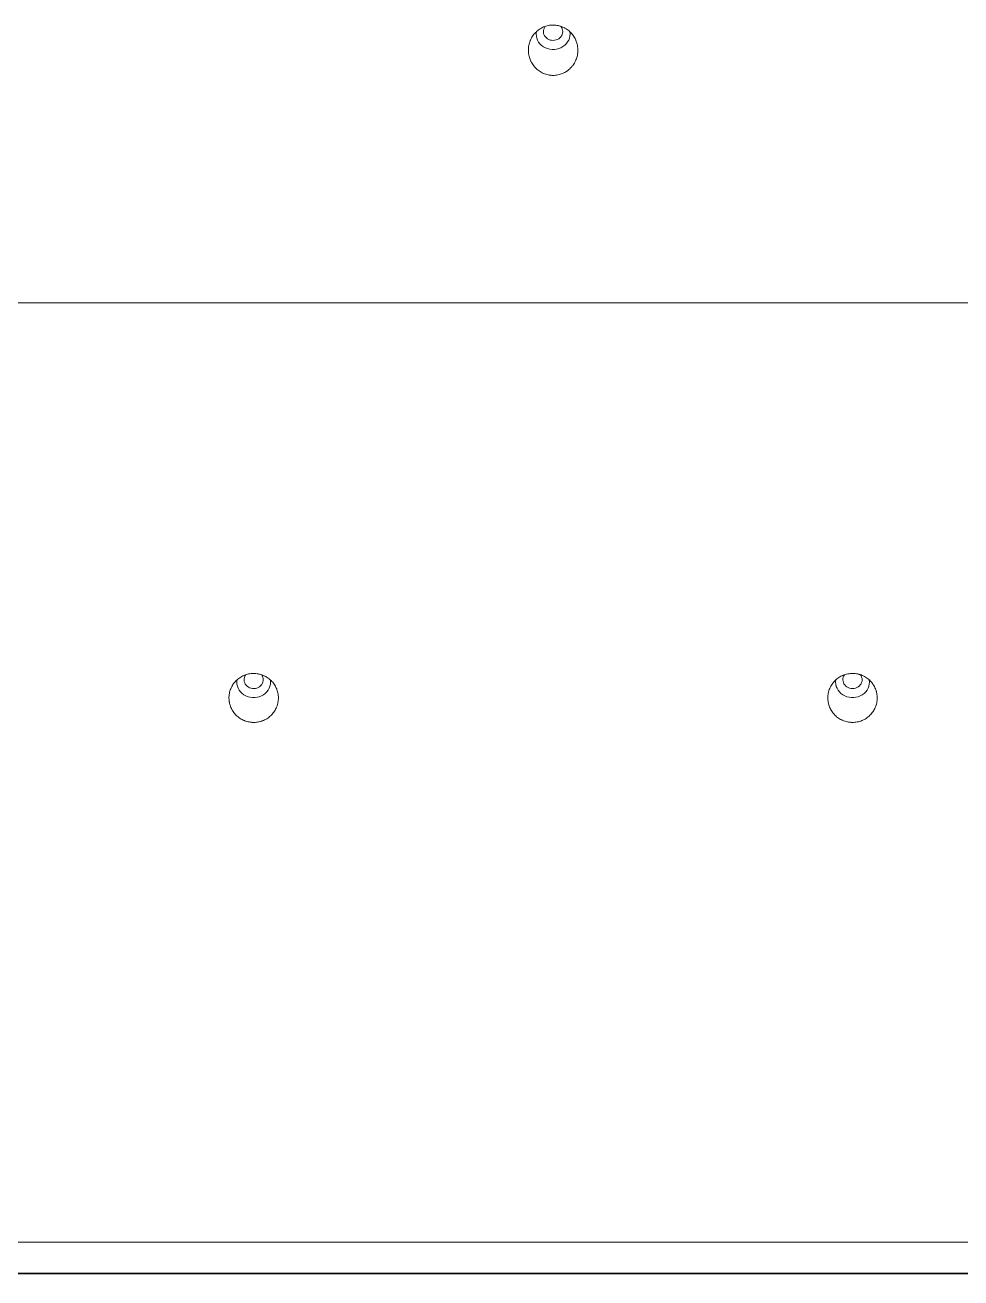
# Model space of a CAD drawing. Header units: inches. Extents: x 3778 to 56227, y -16914 to 35091.
# Drawn here: x 11408.4 to 11446.1, y 17337.9 to 17388.4 of the extents above; entities that cross this region are included whole.
import ezdxf

# ---------------------------------------------------------------- set-up
doc = ezdxf.new("R2010")
doc.units = ezdxf.units.IN
doc.header["$LTSCALE"] = 100
doc.header["$MEASUREMENT"] = 0
doc.layers.add('mark-B', color=2, linetype='Continuous', lineweight=20)
doc.layers.add('RC-LIGHT', color=7, linetype='Continuous')

# ---------------------------------------------------------------- blocks, each defined once
blk = doc.blocks.new('무풍1way 일반')
at = {"layer": 'mark-B'}
for p, q in [((-439.258, -500.218), (439.258, -500.218)), ((-439.258, -500.239), (439.258, -500.239))]:
    blk.add_line(p, q, dxfattribs=at)
for centre, major_axis, start_param, end_param in [((-397.635, -450.344), (-0.681, 0), 0, 3.289247), ((-397.635, -450.344), (-0.681, 0), 6.147509, 6.283185), ((-397.635, -450.247), (0.387, 0), 2.532313, 6.283185), ((-397.635, -450.247), (0.387, 0), 0, 0.614383), ((-409.685, -476.432), (-0.681, 0), 0, 3.280513), ((-409.685, -476.432), (-0.681, 0), 6.164688, 6.283185), ((-409.685, -476.335), (0.387, 0), 2.579156, 6.283185), ((-409.685, -476.335), (0.387, 0), 0, 0.552333), ((-385.586, -476.432), (-0.681, 0), 0, 3.281785), ((-385.586, -476.432), (-0.681, 0), 6.156931, 6.283185), ((-385.586, -476.335), (0.387, 0), 2.533002, 6.283185), ((-385.586, -476.335), (0.387, 0), 0, 0.623906)]:
    blk.add_ellipse(centre, major_axis=major_axis, ratio=0.913545, start_param=start_param, end_param=end_param, dxfattribs=at)
for points, degree, knots in [([(-398.629, -450.941), (-398.625, -450.875), (-398.615, -450.811), (-398.592, -450.716), (-398.583, -450.685), (-398.566, -450.639), (-398.561, -450.624), (-398.548, -450.593), (-398.542, -450.578), (-398.507, -450.504), (-398.474, -450.447), (-398.417, -450.368), (-398.396, -450.342), (-398.363, -450.305), (-398.352, -450.293), (-398.329, -450.269), (-398.317, -450.258), (-398.257, -450.202), (-398.205, -450.163), (-398.135, -450.119), (-398.121, -450.111), (-398.091, -450.095), (-398.077, -450.088), (-398.032, -450.066), (-398.001, -450.053), (-397.909, -450.019), (-397.845, -450.003), (-397.762, -449.991), (-397.746, -449.989), (-397.713, -449.985), (-397.663, -449.982), (-397.581, -449.982), (-397.515, -449.989), (-397.466, -449.997), (-397.449, -450), (-397.417, -450.007), (-397.401, -450.011), (-397.321, -450.032), (-397.259, -450.055), (-397.185, -450.092), (-397.171, -450.1), (-397.142, -450.116), (-397.127, -450.124), (-397.085, -450.151), (-397.031, -450.189), (-396.981, -450.231), (-396.934, -450.276), (-396.911, -450.3), (-396.846, -450.375), (-396.808, -450.429), (-396.76, -450.514), (-396.745, -450.543), (-396.724, -450.588), (-396.718, -450.603), (-396.706, -450.633), (-396.7, -450.649), (-396.674, -450.726), (-396.659, -450.789), (-396.648, -450.87), (-396.646, -450.886), (-396.643, -450.919), (-396.642, -450.935), (-396.64, -450.985), (-396.64, -451.017), (-396.645, -451.115), (-396.655, -451.179), (-396.678, -451.274), (-396.688, -451.306), (-396.709, -451.368), (-396.722, -451.398), (-396.763, -451.486), (-396.795, -451.543), (-396.844, -451.61), (-396.854, -451.623), (-396.874, -451.649), (-396.906, -451.686), (-396.963, -451.745), (-397.013, -451.787), (-397.053, -451.817), (-397.066, -451.827), (-397.093, -451.845), (-397.107, -451.854), (-397.178, -451.898), (-397.237, -451.926), (-397.33, -451.96), (-397.361, -451.97), (-397.426, -451.987), (-397.459, -451.993), (-397.557, -452.008), (-397.622, -452.011), (-397.705, -452.006), (-397.722, -452.005), (-397.755, -452.001), (-397.805, -451.995), (-397.885, -451.978), (-397.948, -451.958), (-397.994, -451.94), (-398.01, -451.934), (-398.04, -451.921), (-398.055, -451.914), (-398.13, -451.877), (-398.185, -451.842), (-398.263, -451.782), (-398.288, -451.76), (-398.337, -451.715), (-398.359, -451.691), (-398.424, -451.617), (-398.462, -451.564), (-398.503, -451.492), (-398.51, -451.478), (-398.525, -451.448), (-398.547, -451.404), (-398.577, -451.328), (-398.595, -451.266), (-398.606, -451.218), (-398.609, -451.202), (-398.615, -451.17), (-398.618, -451.154), (-398.629, -451.072), (-398.632, -451.007), (-398.629, -450.941)], 3, [0, 0, 0, 0, 0.03125, 0.03125, 0.046875, 0.046875, 0.054688, 0.054688, 0.0625, 0.0625, 0.09375, 0.09375, 0.109375, 0.109375, 0.117188, 0.117188, 0.125, 0.125, 0.15625, 0.15625, 0.164063, 0.164063, 0.171875, 0.171875, 0.1875, 0.1875, 0.21875, 0.21875, 0.226563, 0.226563, 0.234375, 0.25, 0.265625, 0.265625, 0.273438, 0.273438, 0.28125, 0.28125, 0.3125, 0.3125, 0.320313, 0.320313, 0.328125, 0.328125, 0.34375, 0.359375, 0.359375, 0.375, 0.375, 0.40625, 0.40625, 0.421875, 0.421875, 0.429688, 0.429688, 0.4375, 0.4375, 0.46875, 0.46875, 0.476563, 0.476563, 0.484375, 0.484375, 0.5, 0.5, 0.53125, 0.53125, 0.546875, 0.546875, 0.5625, 0.5625, 0.59375, 0.59375, 0.601563, 0.601563, 0.609375, 0.625, 0.640625, 0.640625, 0.648438, 0.648438, 0.65625, 0.65625, 0.6875, 0.6875, 0.703125, 0.703125, 0.71875, 0.71875, 0.75, 0.75, 0.757812, 0.757812, 0.765625, 0.78125, 0.796875, 0.796875, 0.804687, 0.804687, 0.8125, 0.8125, 0.84375, 0.84375, 0.859375, 0.859375, 0.875, 0.875, 0.90625, 0.90625, 0.914062, 0.914062, 0.921875, 0.9375, 0.953125, 0.953125, 0.960937, 0.960937, 0.96875, 0.96875, 1, 1, 1, 1]), ([(-410.678, -477.029), (-410.676, -476.965), (-410.667, -476.901), (-410.644, -476.809), (-410.635, -476.778), (-410.614, -476.717), (-410.602, -476.687), (-410.561, -476.599), (-410.529, -476.544), (-410.472, -476.466), (-410.452, -476.441), (-410.409, -476.392), (-410.386, -476.369), (-410.314, -476.303), (-410.263, -476.264), (-410.179, -476.213), (-410.15, -476.197), (-410.091, -476.168), (-410.031, -476.143), (-409.969, -476.123), (-409.906, -476.107), (-409.874, -476.1), (-409.776, -476.085), (-409.71, -476.081), (-409.612, -476.085), (-409.579, -476.088), (-409.531, -476.094), (-409.514, -476.097), (-409.482, -476.103), (-409.466, -476.107), (-409.386, -476.126), (-409.324, -476.147), (-409.25, -476.182), (-409.235, -476.189), (-409.206, -476.204), (-409.192, -476.212), (-409.15, -476.237), (-409.122, -476.255), (-409.044, -476.312), (-408.995, -476.355), (-408.907, -476.451), (-408.868, -476.503), (-408.818, -476.585), (-408.803, -476.613), (-408.781, -476.657), (-408.775, -476.671), (-408.762, -476.701), (-408.756, -476.716), (-408.728, -476.792), (-408.712, -476.853), (-408.7, -476.932), (-408.698, -476.948), (-408.694, -476.98), (-408.693, -476.996), (-408.69, -477.044), (-408.69, -477.076), (-408.694, -477.172), (-408.703, -477.235), (-408.721, -477.313), (-408.725, -477.328), (-408.734, -477.359), (-408.749, -477.405), (-408.779, -477.479), (-408.809, -477.536), (-408.841, -477.591), (-408.859, -477.619), (-408.916, -477.697), (-408.959, -477.746), (-409.03, -477.811), (-409.055, -477.832), (-409.107, -477.871), (-409.134, -477.89), (-409.218, -477.941), (-409.276, -477.969), (-409.353, -477.998), (-409.368, -478.003), (-409.4, -478.013), (-409.416, -478.017), (-409.464, -478.03), (-409.496, -478.037), (-409.593, -478.052), (-409.658, -478.056), (-409.74, -478.053), (-409.757, -478.051), (-409.79, -478.049), (-409.839, -478.043), (-409.919, -478.028), (-409.982, -478.009), (-410.028, -477.993), (-410.044, -477.988), (-410.074, -477.975), (-410.09, -477.969), (-410.164, -477.934), (-410.22, -477.902), (-410.299, -477.844), (-410.324, -477.824), (-410.373, -477.781), (-410.396, -477.758), (-410.462, -477.687), (-410.501, -477.635), (-410.543, -477.567), (-410.551, -477.552), (-410.567, -477.524), (-410.589, -477.481), (-410.62, -477.407), (-410.639, -477.347), (-410.651, -477.3), (-410.655, -477.285), (-410.662, -477.253), (-410.665, -477.237), (-410.677, -477.158), (-410.681, -477.094), (-410.678, -477.029)], 3, [0, 0, 0, 0, 0.03125, 0.03125, 0.046875, 0.046875, 0.0625, 0.0625, 0.09375, 0.09375, 0.109375, 0.109375, 0.125, 0.125, 0.15625, 0.15625, 0.171875, 0.171875, 0.1875, 0.203125, 0.203125, 0.21875, 0.21875, 0.25, 0.25, 0.265625, 0.265625, 0.273437, 0.273437, 0.28125, 0.28125, 0.3125, 0.3125, 0.320312, 0.320312, 0.328125, 0.328125, 0.34375, 0.34375, 0.375, 0.375, 0.40625, 0.40625, 0.421875, 0.421875, 0.429687, 0.429687, 0.4375, 0.4375, 0.46875, 0.46875, 0.476562, 0.476562, 0.484375, 0.484375, 0.5, 0.5, 0.53125, 0.53125, 0.539062, 0.539062, 0.546875, 0.5625, 0.578125, 0.578125, 0.59375, 0.59375, 0.625, 0.625, 0.640625, 0.640625, 0.65625, 0.65625, 0.6875, 0.6875, 0.695313, 0.695313, 0.703125, 0.703125, 0.71875, 0.71875, 0.75, 0.75, 0.757813, 0.757813, 0.765625, 0.78125, 0.796875, 0.796875, 0.804688, 0.804688, 0.8125, 0.8125, 0.84375, 0.84375, 0.859375, 0.859375, 0.875, 0.875, 0.90625, 0.90625, 0.914063, 0.914063, 0.921875, 0.9375, 0.953125, 0.953125, 0.960938, 0.960938, 0.96875, 0.96875, 1, 1, 1, 1]), ([(-384.592, -477.029), (-384.59, -477.094), (-384.593, -477.157), (-384.608, -477.252), (-384.614, -477.283), (-384.631, -477.345), (-384.64, -477.376), (-384.673, -477.466), (-384.701, -477.524), (-384.751, -477.606), (-384.77, -477.633), (-384.809, -477.685), (-384.83, -477.71), (-384.895, -477.781), (-384.943, -477.824), (-385.022, -477.881), (-385.05, -477.9), (-385.106, -477.933), (-385.135, -477.948), (-385.224, -477.989), (-385.285, -478.01), (-385.414, -478.041), (-385.479, -478.05), (-385.577, -478.054), (-385.61, -478.054), (-385.659, -478.051), (-385.675, -478.05), (-385.708, -478.047), (-385.725, -478.044), (-385.806, -478.032), (-385.869, -478.015), (-385.946, -477.987), (-385.961, -477.981), (-385.991, -477.968), (-386.006, -477.962), (-386.051, -477.94), (-386.079, -477.925), (-386.163, -477.874), (-386.214, -477.835), (-386.287, -477.769), (-386.309, -477.745), (-386.352, -477.697), (-386.393, -477.647), (-386.428, -477.593), (-386.461, -477.538), (-386.476, -477.509), (-386.516, -477.421), (-386.537, -477.361), (-386.556, -477.284), (-386.56, -477.268), (-386.566, -477.236), (-386.568, -477.22), (-386.575, -477.173), (-386.578, -477.141), (-386.582, -477.045), (-386.578, -476.982), (-386.566, -476.902), (-386.563, -476.886), (-386.556, -476.855), (-386.545, -476.808), (-386.522, -476.732), (-386.497, -476.673), (-386.469, -476.615), (-386.453, -476.587), (-386.403, -476.503), (-386.364, -476.452), (-386.299, -476.381), (-386.276, -476.358), (-386.227, -476.315), (-386.202, -476.294), (-386.123, -476.236), (-386.067, -476.203), (-385.993, -476.169), (-385.978, -476.163), (-385.947, -476.15), (-385.932, -476.144), (-385.885, -476.128), (-385.854, -476.119), (-385.759, -476.096), (-385.694, -476.086), (-385.611, -476.083), (-385.595, -476.083), (-385.562, -476.083), (-385.512, -476.084), (-385.431, -476.093), (-385.367, -476.106), (-385.319, -476.119), (-385.304, -476.123), (-385.272, -476.133), (-385.256, -476.138), (-385.179, -476.167), (-385.121, -476.195), (-385.037, -476.246), (-385.01, -476.264), (-384.958, -476.304), (-384.933, -476.324), (-384.861, -476.39), (-384.819, -476.438), (-384.771, -476.504), (-384.762, -476.517), (-384.744, -476.544), (-384.718, -476.585), (-384.681, -476.656), (-384.657, -476.716), (-384.641, -476.761), (-384.636, -476.776), (-384.627, -476.807), (-384.623, -476.823), (-384.604, -476.901), (-384.595, -476.965), (-384.592, -477.029)], 3, [0, 0, 0, 0, 0.03125, 0.03125, 0.046875, 0.046875, 0.0625, 0.0625, 0.09375, 0.09375, 0.109375, 0.109375, 0.125, 0.125, 0.15625, 0.15625, 0.171875, 0.171875, 0.1875, 0.1875, 0.21875, 0.21875, 0.25, 0.25, 0.265625, 0.265625, 0.273438, 0.273438, 0.28125, 0.28125, 0.3125, 0.3125, 0.320313, 0.320313, 0.328125, 0.328125, 0.34375, 0.34375, 0.375, 0.375, 0.390625, 0.390625, 0.40625, 0.421875, 0.421875, 0.4375, 0.4375, 0.46875, 0.46875, 0.476563, 0.476563, 0.484375, 0.484375, 0.5, 0.5, 0.53125, 0.53125, 0.539063, 0.539063, 0.546875, 0.5625, 0.578125, 0.578125, 0.59375, 0.59375, 0.625, 0.625, 0.640625, 0.640625, 0.65625, 0.65625, 0.6875, 0.6875, 0.695313, 0.695313, 0.703125, 0.703125, 0.71875, 0.71875, 0.75, 0.75, 0.757813, 0.757813, 0.765625, 0.78125, 0.796875, 0.796875, 0.804688, 0.804688, 0.8125, 0.8125, 0.84375, 0.84375, 0.859375, 0.859375, 0.875, 0.875, 0.90625, 0.90625, 0.914063, 0.914063, 0.921875, 0.9375, 0.953125, 0.953125, 0.960938, 0.960938, 0.96875, 0.96875, 1, 1, 1, 1]), ([(443.19, -500.416), (442.614, -500.392), (442.325, -500.381), (441.845, -500.362), (441.459, -500.347), (440.998, -500.33), (440.594, -500.316), (440.141, -500.301), (439.728, -500.29), (438.805, -500.264), (437.997, -500.254), (437.552, -500.248), (437.131, -500.248), (437.037, -500.248), (436.729, -500.248), (436.637, -500.248), (436.451, -500.248), (432.803, -500.248), (422.416, -500.248), (401.641, -500.248), (360.092, -500.248), (276.994, -500.248), (221.595, -500.248), (221.531, -500.248), (0, -500.248), (-110.798, -500.248), (-276.994, -500.248), (-360.092, -500.248), (-401.641, -500.248), (-422.416, -500.248), (-432.803, -500.248), (-437.131, -500.248), (-437.997, -500.248), (-438.124, -500.248), (-438.213, -500.248), (-438.324, -500.248), (-438.64, -500.25), (-438.863, -500.253), (-439.279, -500.259), (-439.728, -500.271), (-440.14, -500.282), (-440.594, -500.299), (-440.997, -500.314), (-441.459, -500.334), (-441.844, -500.351), (-442.325, -500.374), (-442.613, -500.387), (-443.191, -500.416)], 2, [0, 0, 0, 0.000977, 0.000977, 0.001953, 0.001953, 0.00293, 0.00293, 0.003906, 0.003906, 0.005859, 0.005859, 0.006836, 0.006836, 0.007115, 0.007394, 0.007394, 0.007812, 0.015625, 0.03125, 0.0625, 0.125, 0.25, 0.25, 0.5, 0.5, 0.75, 0.875, 0.9375, 0.96875, 0.984375, 0.992188, 0.994141, 0.994141, 0.994385, 0.994385, 0.994629, 0.995117, 0.995117, 0.996094, 0.996094, 0.99707, 0.99707, 0.998047, 0.998047, 0.999023, 0.999023, 1, 1, 1]), ([(443.19, -500.416), (442.614, -500.392), (442.325, -500.381), (441.845, -500.362), (441.459, -500.347), (440.998, -500.33), (440.594, -500.316), (440.141, -500.301), (439.728, -500.29), (438.805, -500.264), (437.997, -500.254), (437.552, -500.248), (437.131, -500.248), (437.037, -500.248), (436.729, -500.248), (436.637, -500.248), (436.451, -500.248), (432.803, -500.248), (422.416, -500.248), (401.641, -500.248), (360.092, -500.248), (276.994, -500.248), (221.595, -500.248), (221.531, -500.248), (0, -500.248), (-110.798, -500.248), (-276.994, -500.248), (-360.092, -500.248), (-401.641, -500.248), (-422.416, -500.248), (-432.803, -500.248), (-437.131, -500.248), (-437.997, -500.248), (-438.124, -500.248), (-438.213, -500.248), (-438.324, -500.248), (-438.64, -500.25), (-438.863, -500.253), (-439.279, -500.259), (-439.728, -500.271), (-440.14, -500.282), (-440.594, -500.299), (-440.997, -500.314), (-441.459, -500.334), (-441.844, -500.351), (-442.325, -500.374), (-442.613, -500.387), (-443.191, -500.416)], 2, [0, 0, 0, 0.000977, 0.000977, 0.001953, 0.001953, 0.00293, 0.00293, 0.003906, 0.003906, 0.005859, 0.005859, 0.006836, 0.006836, 0.007115, 0.007394, 0.007394, 0.007812, 0.015625, 0.03125, 0.0625, 0.125, 0.25, 0.25, 0.5, 0.5, 0.75, 0.875, 0.9375, 0.96875, 0.984375, 0.992188, 0.994141, 0.994141, 0.994385, 0.994385, 0.994629, 0.995117, 0.995117, 0.996094, 0.996094, 0.99707, 0.99707, 0.998047, 0.998047, 0.999023, 0.999023, 1, 1, 1])]:
    blk.add_open_spline(points, degree=degree, knots=knots, dxfattribs=at)
for points in [[(-439.141, -461.163), (-292.761, -461.163), (-146.38, -461.163), (0, -461.163)], [(0, -498.971), (-146.42, -498.971), (-292.839, -498.971), (-439.259, -498.971)]]:
    blk.add_open_spline(points, degree=3, dxfattribs=at)

msp = doc.modelspace()

# ---------------------------------------------------------------- block references
at = {"layer": 'RC-LIGHT'}
msp.add_blockref('무풍1way 일반', (11827.307, 17838.342), dxfattribs=at)

doc.saveas('drawing.dxf')
